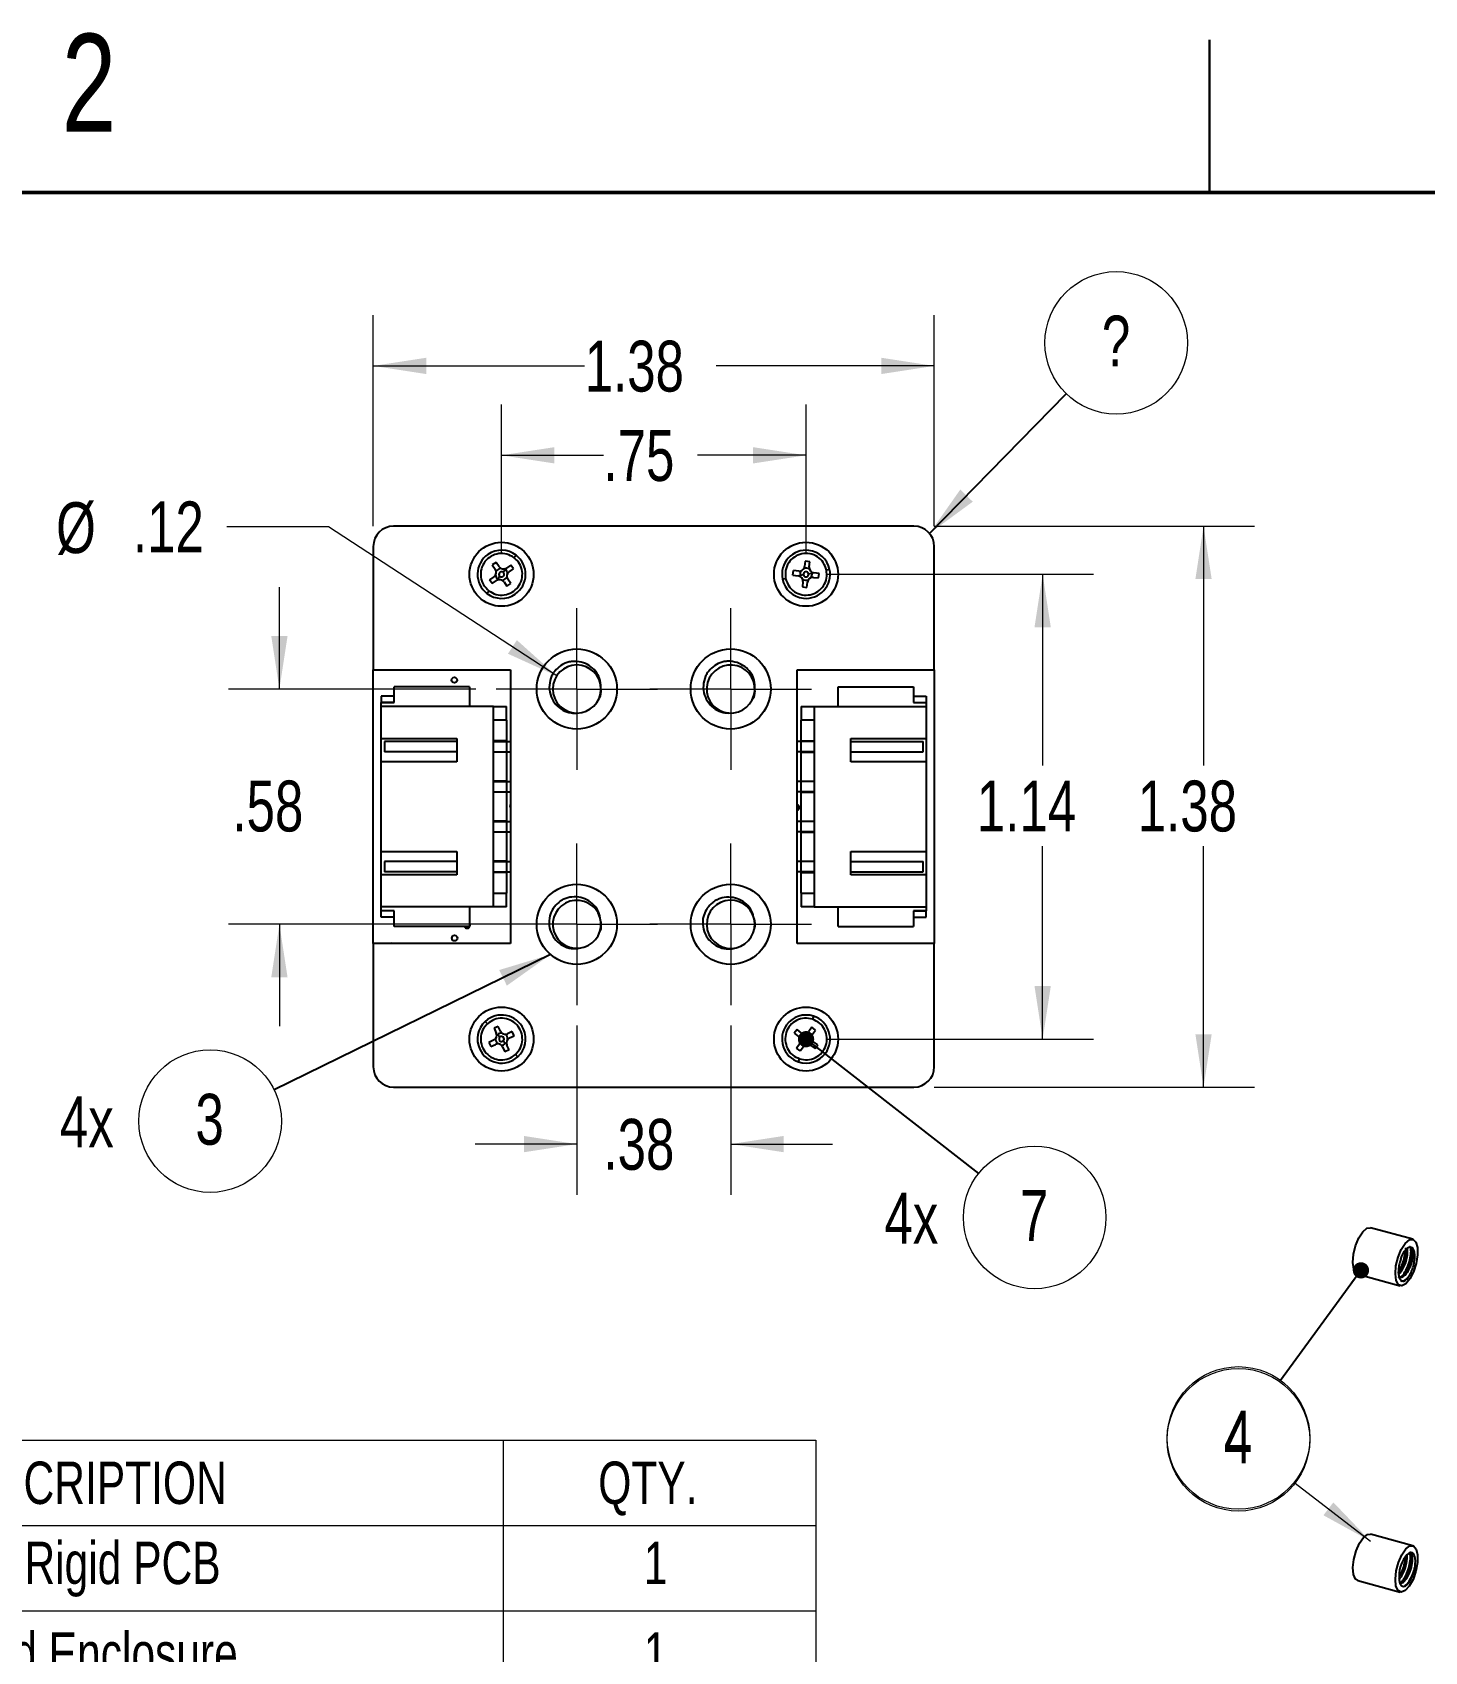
# Model space of a CAD drawing. Header units: inches. Extents: x 0 to 10.9, y 0 to 8.4.
# Drawn here: x 2.608 to 6.028, y 4.416 to 8.394 of the extents above; entities that cross this region are included whole.
import ezdxf

# ---------------------------------------------------------------- set-up
doc = ezdxf.new("R2010")
doc.units = ezdxf.units.IN
doc.header["$MEASUREMENT"] = 0
doc.styles.add('SLDTEXTSTYLE0', font='TXT', dxfattribs={"width": 0.75})
doc.dimstyles.new('SLDDIMSTYLE0', dxfattribs={"dimtxt": 0.125, "dimasz": 0.13, "dimexe": 0, "dimexo": 0.0625, "dimgap": 0.03125, "dimtad": 0, "dimtih": 1, "dimtoh": 1, "dimrnd": 1e-09, "dimzin": 12, "dimdsep": 46, "dimtxsty": 'SLDTEXTSTYLE0', "dimsah": 1, "dimcen": 0.09, "dimadec": 0, "dimazin": 3, "dimtfac": 1, "dimtofl": 0, "dimtmove": 0, "dimatfit": 3, "dimfxl": 0, "dimfrac": 2, "dimtolj": 1, "dimtzin": 12, "dimarcsym": 0})
doc.dimstyles.new('SLDDIMSTYLE1', dxfattribs={"dimtxt": 0.125, "dimasz": 0.13, "dimexe": 0, "dimexo": 0.0625, "dimgap": 0.03125, "dimtad": 0, "dimtih": 1, "dimtoh": 1, "dimrnd": 1e-09, "dimzin": 12, "dimdsep": 46, "dimtxsty": 'SLDTEXTSTYLE0', "dimsah": 1, "dimcen": 0.09, "dimadec": 0, "dimazin": 3, "dimtfac": 1, "dimtmove": 0, "dimatfit": 0, "dimfxl": 0, "dimfrac": 2, "dimtolj": 1, "dimtzin": 12, "dimarcsym": 0})
doc.dimstyles.new('SLDDIMSTYLE2', dxfattribs={"dimtxt": 0.125, "dimasz": 0.13, "dimexe": 0, "dimexo": 0.0625, "dimgap": 0.03125, "dimtad": 0, "dimtih": 1, "dimtoh": 1, "dimrnd": 1e-09, "dimzin": 12, "dimdsep": 46, "dimtxsty": 'SLDTEXTSTYLE0', "dimsah": 1, "dimcen": 0, "dimadec": 0, "dimazin": 3, "dimtfac": 1, "dimtofl": 0, "dimtmove": 0, "dimatfit": 3, "dimfxl": 0, "dimfrac": 2, "dimtolj": 1, "dimtzin": 12, "dimarcsym": 0})
doc.dimstyles.new('SLDDIMSTYLE3', dxfattribs={"dimtxt": 0.18, "dimasz": 0.04, "dimexe": 0, "dimexo": 0.0625, "dimgap": 0, "dimtad": 0, "dimtih": 1, "dimtoh": 1, "dimdec": 0, "dimrnd": 1e-09, "dimzin": 0, "dimdsep": 46, "dimtxsty": 'Standard', "dimblk1": 'DOT', "dimblk2": 'DOT', "dimsah": 1, "dimcen": 0.09, "dimadec": 0, "dimazin": 0, "dimtfac": 0.04, "dimtdec": 0, "dimtofl": 0, "dimtmove": 0, "dimatfit": 3, "dimldrblk": 'DOT', "dimfxl": 0, "dimfrac": 2, "dimtolj": 1, "dimtzin": 0, "dimarcsym": 0})
doc.dimstyles.new('SLDDIMSTYLE4', dxfattribs={"dimtxt": 0.18, "dimasz": 0.13, "dimexe": 0, "dimexo": 0.0625, "dimgap": 0, "dimtad": 0, "dimtih": 1, "dimtoh": 1, "dimdec": 0, "dimrnd": 1e-09, "dimzin": 0, "dimdsep": 46, "dimtxsty": 'Standard', "dimsah": 1, "dimcen": 0.09, "dimadec": 0, "dimazin": 0, "dimtfac": 0.13, "dimtdec": 0, "dimtofl": 0, "dimtmove": 0, "dimatfit": 3, "dimfxl": 0, "dimfrac": 2, "dimtolj": 1, "dimtzin": 0, "dimarcsym": 0})

# ---------------------------------------------------------------- blocks, each defined once
blk = doc.blocks.new('SW_TABLEANNOTATION_0')
at = {"color": 0, "linetype": 'Continuous', "lineweight": 18}
for p, q in [((0.9557, 0), (2.8689, 0)), ((2.8689, 0), (2.8689, -0.2097)), ((2.8689, 0), (3.6373, 0)), ((3.6373, 0), (3.6373, -0.2097)), ((0.9557, -0.2097), (2.8689, -0.2097)), ((2.8689, -0.2097), (3.6373, -0.2097)), ((2.8689, -0.2097), (2.8689, -0.4194)), ((3.6373, -0.2097), (3.6373, -0.4194)), ((0.9557, -0.4194), (2.8689, -0.4194)), ((2.8689, -0.4194), (2.8689, -0.6292)), ((2.8689, -0.4194), (3.6373, -0.4194)), ((3.6373, -0.4194), (3.6373, -0.6292))]:
    blk.add_line(p, q, dxfattribs=at)
at = {"color": 0, "linetype": 'Continuous', "lineweight": 0, "attachment_point": 1, "style": 'SLDTEXTSTYLE0'}
for s, insert, char_height in [('DESCRIPTION', (1.4763, -0.0529), 0.104167), ('QTY.', (3.1028, -0.0529), 0.10417), ('TactIO Rigid PCB', (1.3508, -0.2497), 0.104167), ('1', (3.2146, -0.2497), 0.1042), ('3D Printed Enclosure', (1.2302, -0.4723), 0.104167), ('1', (3.2146, -0.4723), 0.1042)]:
    blk.add_mtext(s, dxfattribs=dict(at, insert=insert, char_height=char_height))
blk = doc.blocks.new('_D')
at = {"color": 7, "linetype": 'Continuous', "lineweight": 0}
for p, q in [((3.4457, 7.1806), (3.4457, 7.6993)), ((4.8237, 7.1806), (4.8237, 7.6993)), ((3.4457, 7.5743), (3.9648, 7.5743)), ((4.8237, 7.5743), (4.2881, 7.5743))]:
    blk.add_line(p, q, dxfattribs=at)
at = {"color": 7, "linetype": 'Continuous', "lineweight": 18}
for points in [[(3.4457, 7.5743), (3.5757, 7.5543), (3.5757, 7.5943)], [(4.8237, 7.5743), (4.6937, 7.5943), (4.6937, 7.5543)]]:
    blk.add_solid(points, dxfattribs=at)
at = {"color": 7, "linetype": 'Continuous', "lineweight": 18, "insert": (3.9648, 7.6362), "char_height": 0.125, "attachment_point": 1, "style": 'SLDTEXTSTYLE0'}
blk.add_mtext('1.38', dxfattribs=at)
blk = doc.blocks.new('_D_1')
at = {"color": 7, "linetype": 'Continuous', "lineweight": 0}
for p, q in [((4.8237, 7.1806), (5.6101, 7.1806)), ((5.4851, 7.1806), (5.4851, 6.593)), ((5.4851, 5.8026), (5.4851, 6.3946)), ((4.8237, 5.8026), (5.6101, 5.8026))]:
    blk.add_line(p, q, dxfattribs=at)
at = {"color": 7, "linetype": 'Continuous', "lineweight": 18}
for points in [[(5.4851, 7.1806), (5.4651, 7.0506), (5.5051, 7.0506)], [(5.4851, 5.8026), (5.5051, 5.9326), (5.4651, 5.9326)]]:
    blk.add_solid(points, dxfattribs=at)
at = {"color": 7, "linetype": 'Continuous', "lineweight": 18, "insert": (5.3234, 6.5557), "char_height": 0.125, "attachment_point": 1, "style": 'SLDTEXTSTYLE0'}
blk.add_mtext('1.38', dxfattribs=at)
blk = doc.blocks.new('_D_2')
at = {"color": 7, "linetype": 'Continuous', "lineweight": 0}
for p, q in [((3.7607, 7.1124), (3.7607, 7.4797)), ((4.5087, 7.1124), (4.5087, 7.4797)), ((3.7607, 7.3547), (4.011, 7.3547)), ((4.5087, 7.3547), (4.2419, 7.3547))]:
    blk.add_line(p, q, dxfattribs=at)
at = {"color": 7, "linetype": 'Continuous', "lineweight": 18}
for points in [[(3.7607, 7.3547), (3.8907, 7.3347), (3.8907, 7.3747)], [(4.5087, 7.3547), (4.3787, 7.3747), (4.3787, 7.3347)]]:
    blk.add_solid(points, dxfattribs=at)
at = {"color": 7, "linetype": 'Continuous', "lineweight": 18, "insert": (4.011, 7.4166), "char_height": 0.125, "attachment_point": 1, "style": 'SLDTEXTSTYLE0'}
blk.add_mtext('.75', dxfattribs=at)
blk = doc.blocks.new('_D_3')
at = {"color": 7, "linetype": 'Continuous', "lineweight": 0}
for p, q in [((4.5587, 7.0624), (5.2149, 7.0624)), ((5.0899, 7.0624), (5.0899, 6.593)), ((5.0899, 5.9207), (5.0899, 6.3946)), ((4.5587, 5.9207), (5.2149, 5.9207))]:
    blk.add_line(p, q, dxfattribs=at)
at = {"color": 7, "linetype": 'Continuous', "lineweight": 18}
for points in [[(5.0899, 7.0624), (5.0699, 6.9324), (5.1099, 6.9324)], [(5.0899, 5.9207), (5.1099, 6.0507), (5.0699, 6.0507)]]:
    blk.add_solid(points, dxfattribs=at)
at = {"color": 7, "linetype": 'Continuous', "lineweight": 18, "insert": (4.9283, 6.5557), "char_height": 0.125, "attachment_point": 1, "style": 'SLDTEXTSTYLE0'}
blk.add_mtext('1.14', dxfattribs=at)
blk = doc.blocks.new('_D_4')
at = {"color": 7, "linetype": 'Continuous', "lineweight": 0}
for p, q in [((3.336, 7.1787), (3.086, 7.1787)), ((3.8963, 6.8128), (3.336, 7.1787))]:
    blk.add_line(p, q, dxfattribs=at)
at = {"color": 7, "linetype": 'Continuous', "lineweight": 18}
blk.add_solid([(3.8963, 6.8128), (3.7984, 6.9007), (3.7765, 6.8672)], dxfattribs=at)
at = {"color": 7, "linetype": 'Continuous', "lineweight": 18, "char_height": 0.125, "attachment_point": 1, "style": 'SLDTEXTSTYLE0'}
for s, insert in [('%%c', (2.6666, 7.2394)), ('.12', (2.8551, 7.2413))]:
    blk.add_mtext(s, dxfattribs=dict(at, insert=insert))
blk = doc.blocks.new('_D_5')
at = {"color": 7, "linetype": 'Continuous', "lineweight": 0}
for p, q in [((3.2151, 6.7806), (3.2151, 7.0306)), ((3.6973, 6.7806), (3.0901, 6.7806)), ((3.8957, 6.2026), (3.0901, 6.2026)), ((3.2151, 6.2026), (3.2151, 5.9526))]:
    blk.add_line(p, q, dxfattribs=at)
at = {"color": 7, "linetype": 'Continuous', "lineweight": 18}
for points in [[(3.2151, 6.7806), (3.2351, 6.9106), (3.1951, 6.9106)], [(3.2151, 6.2026), (3.1951, 6.0726), (3.2351, 6.0726)]]:
    blk.add_solid(points, dxfattribs=at)
at = {"color": 7, "linetype": 'Continuous', "lineweight": 18, "insert": (3.0996, 6.5557), "char_height": 0.125, "attachment_point": 1, "style": 'SLDTEXTSTYLE0'}
blk.add_mtext('.58', dxfattribs=at)
blk = doc.blocks.new('_D_6')
at = {"color": 7, "linetype": 'Continuous', "lineweight": 0}
for p, q in [((3.9457, 5.9542), (3.9457, 5.5377)), ((4.3237, 5.9542), (4.3237, 5.5377)), ((3.9457, 5.6627), (3.6957, 5.6627)), ((4.3237, 5.6627), (4.5737, 5.6627))]:
    blk.add_line(p, q, dxfattribs=at)
at = {"color": 7, "linetype": 'Continuous', "lineweight": 18}
for points in [[(3.9457, 5.6627), (3.8157, 5.6827), (3.8157, 5.6427)], [(4.3237, 5.6627), (4.4537, 5.6427), (4.4537, 5.6827)]]:
    blk.add_solid(points, dxfattribs=at)
at = {"color": 7, "linetype": 'Continuous', "lineweight": 18, "insert": (4.011, 5.7246), "char_height": 0.125, "attachment_point": 1, "style": 'SLDTEXTSTYLE0'}
blk.add_mtext('.38', dxfattribs=at)
blk = doc.blocks.new('SW_NOTE_0_3')
at = {"color": 0, "linetype": 'Continuous', "lineweight": 0}
blk.add_circle((0.1381, -0.1077), 0.1751, dxfattribs=at)
at = {"color": 0, "linetype": 'Continuous', "lineweight": 0, "char_height": 0.125, "attachment_point": 2, "style": 'SLDTEXTSTYLE0'}
for s, insert in [('4x', (-0.1648, -0.047)), ('7', (0.1368, -0.0406))]:
    blk.add_mtext(s, dxfattribs=dict(at, insert=insert))
blk = doc.blocks.new('_Dot')
at = {"color": 0, "linetype": 'ByBlock', "lineweight": -2}
blk.add_line((-0.5, 0), (-1, 0), dxfattribs=at)
at = {"color": 0, "linetype": 'ByBlock', "const_width": 0.5}
blk.add_lwpolyline([(-0.25, 0, 1), (0.25, 0, 1)], format="xyb", close=True, dxfattribs=at)
blk = doc.blocks.new('SW_NOTE_0_4')
at = {"color": 0, "linetype": 'Continuous', "lineweight": 0}
blk.add_circle((0.1226, 0.125), 0.1751, dxfattribs=at)
at = {"color": 0, "linetype": 'Continuous', "lineweight": 0, "insert": (0.1222, 0.1921), "char_height": 0.125, "attachment_point": 2, "style": 'SLDTEXTSTYLE0'}
blk.add_mtext('?', dxfattribs=at)
blk = doc.blocks.new('SW_NOTE_0_5')
at = {"color": 0, "linetype": 'Continuous', "lineweight": 0}
blk.add_circle((-0.1573, -0.0769), 0.1751, dxfattribs=at)
at = {"color": 0, "linetype": 'Continuous', "lineweight": 0, "char_height": 0.125, "attachment_point": 2, "style": 'SLDTEXTSTYLE0'}
for s, insert in [('4x', (-0.4602, -0.0163)), ('3', (-0.1585, -0.0099))]:
    blk.add_mtext(s, dxfattribs=dict(at, insert=insert))
blk = doc.blocks.new('SW_CENTERMARKSYMBOL_0')
at = {"color": 0, "linetype": 'Continuous', "lineweight": 18}
for p, q in [((0, 0.1), (0, 0.1984)), ((0, 0), (0, 0.1)), ((-0.1, 0), (-0.1984, 0)), ((0, 0), (-0.1, 0)), ((0, 0), (0, -0.1)), ((0, 0), (0.1, 0)), ((0.1, 0), (0.1984, 0)), ((0, -0.1), (0, -0.1984))]:
    blk.add_line(p, q, dxfattribs=at)
blk = doc.blocks.new('SW_CENTERMARKSYMBOL_1')
at = {"color": 0, "linetype": 'Continuous', "lineweight": 18}
for p, q in [((0, 0.1), (0, 0.1984)), ((0, 0), (0, 0.1)), ((-0.1, 0), (-0.1984, 0)), ((0, 0), (-0.1, 0)), ((0, 0), (0, -0.1)), ((0, 0), (0.1, 0)), ((0.1, 0), (0.1984, 0)), ((0, -0.1), (0, -0.1984))]:
    blk.add_line(p, q, dxfattribs=at)
blk = doc.blocks.new('SW_CENTERMARKSYMBOL_2')
at = {"color": 0, "linetype": 'Continuous', "lineweight": 18}
for p, q in [((0, 0.1), (0, 0.1984)), ((0, 0), (0, 0.1)), ((-0.1, 0), (-0.1984, 0)), ((0, 0), (-0.1, 0)), ((0, 0), (0, -0.1)), ((0, 0), (0.1, 0)), ((0.1, 0), (0.1984, 0)), ((0, -0.1), (0, -0.1984))]:
    blk.add_line(p, q, dxfattribs=at)
blk = doc.blocks.new('SW_CENTERMARKSYMBOL_3')
at = {"color": 0, "linetype": 'Continuous', "lineweight": 18}
for p, q in [((0, 0.1), (0, 0.1984)), ((0, 0), (0, 0.1)), ((-0.1, 0), (-0.1984, 0)), ((0, 0), (-0.1, 0)), ((0, 0), (0, -0.1)), ((0, 0), (0.1, 0)), ((0.1, 0), (0.1984, 0)), ((0, -0.1), (0, -0.1984))]:
    blk.add_line(p, q, dxfattribs=at)
blk = doc.blocks.new('SW_NOTE_0_8')
at = {"color": 0, "linetype": 'Continuous', "lineweight": 0}
blk.add_circle((-0.1389, 0.1067), 0.1751, dxfattribs=at)
at = {"color": 0, "linetype": 'Continuous', "lineweight": 0, "insert": (-0.1401, 0.1737), "char_height": 0.125, "attachment_point": 2, "style": 'SLDTEXTSTYLE0'}
blk.add_mtext('4', dxfattribs=at)
blk = doc.blocks.new('SW_NOTE_0_9')
at = {"color": 0, "linetype": 'Continuous', "lineweight": 0}
blk.add_circle((-0.1033, -0.1414), 0.1751, dxfattribs=at)
at = {"color": 0, "linetype": 'Continuous', "lineweight": 0, "insert": (-0.1046, -0.0744), "char_height": 0.125, "attachment_point": 2, "style": 'SLDTEXTSTYLE0'}
blk.add_mtext('4', dxfattribs=at)

msp = doc.modelspace()

# ---------------------------------------------------------------- linework, layer by layer
at = {"color": 7, "linetype": 'Continuous', "lineweight": 25}
for p, q in [((5.5, 8.375), (5.5, 8)), ((5.5, 8), (5.5, 8.375)), ((4.7737, 7.1806), (3.4957, 7.1806)), ((3.4457, 7.1306), (3.4457, 6.8274)), ((4.8237, 6.8274), (4.8237, 7.1306)), ((3.7473, 7.0917), (3.738, 7.0853)), ((3.738, 7.0853), (3.7454, 7.0747)), ((3.7547, 7.0811), (3.7473, 7.0917)), ((3.7835, 7.0851), (3.7729, 7.0778)), ((3.79, 7.0758), (3.7835, 7.0851)), ((3.7965, 7.1094), (3.7917, 7.1032)), ((4.5066, 7.0945), (4.5052, 7.0817)), ((4.5179, 7.0933), (4.5066, 7.0945)), ((4.5164, 7.0805), (4.5179, 7.0933)), ((3.7421, 7.0564), (3.7315, 7.0491)), ((3.7379, 7.0398), (3.7315, 7.0491)), ((3.7379, 7.0398), (3.7485, 7.0471)), ((3.7569, 7.0574), (3.7517, 7.0507)), ((3.7646, 7.0675), (3.7697, 7.0742)), ((3.7668, 7.0438), (3.7741, 7.0332)), ((3.7834, 7.0396), (3.776, 7.0502)), ((3.7793, 7.0685), (3.79, 7.0758)), ((4.4509, 7.0505), (4.4586, 7.0521)), ((4.4766, 7.0604), (4.4779, 7.0716)), ((4.4766, 7.0604), (4.4895, 7.0589)), ((4.4907, 7.0701), (4.4779, 7.0716)), ((4.5025, 7.0612), (4.4942, 7.0595)), ((4.501, 7.0444), (4.4996, 7.0316)), ((4.5108, 7.0303), (4.5123, 7.0432)), ((4.515, 7.0637), (4.5232, 7.0654)), ((4.5268, 7.0548), (4.5396, 7.0533)), ((4.5408, 7.0645), (4.528, 7.066)), ((4.5396, 7.0533), (4.5408, 7.0645)), ((4.5666, 7.0743), (4.5589, 7.0728)), ((3.7249, 7.0155), (3.7297, 7.0217)), ((3.7741, 7.0332), (3.7834, 7.0396)), ((4.4996, 7.0316), (4.5108, 7.0303)), ((3.4457, 6.8274), (3.7825, 6.8274)), ((3.4457, 6.1558), (3.4457, 6.8274)), ((3.7825, 6.8274), (3.7825, 6.1558)), ((4.4869, 6.1558), (4.4869, 6.8274)), ((4.4869, 6.8274), (4.8237, 6.8274)), ((4.8237, 6.8274), (4.8237, 6.1558)), ((3.4969, 6.7633), (3.4654, 6.7633)), ((3.4654, 6.7633), (3.4654, 6.7475)), ((3.4969, 6.7475), (3.4969, 6.7859)), ((3.682, 6.7859), (3.4969, 6.7859)), ((3.682, 6.7859), (3.682, 6.7376)), ((4.5875, 6.7859), (4.7725, 6.7859)), ((4.5875, 6.7376), (4.5875, 6.7859)), ((4.7725, 6.7859), (4.7725, 6.7475)), ((4.7725, 6.7633), (4.804, 6.7633)), ((4.804, 6.7633), (4.804, 6.7475)), ((3.4654, 6.7475), (3.4969, 6.7475)), ((3.4654, 6.7376), (3.4654, 6.7475)), ((3.4969, 6.7475), (3.4654, 6.7475)), ((3.741, 6.7376), (3.4654, 6.7376)), ((3.4654, 6.6589), (3.4654, 6.7376)), ((3.741, 6.2455), (3.741, 6.7376)), ((3.741, 6.7376), (3.7725, 6.7376)), ((3.7725, 6.7042), (3.7725, 6.7376)), ((4.4969, 6.7376), (4.4969, 6.7042)), ((4.4969, 6.7376), (4.5284, 6.7376)), ((4.5284, 6.7376), (4.804, 6.7376)), ((4.5284, 6.7376), (4.5284, 6.2455)), ((4.7725, 6.7475), (4.804, 6.7475)), ((4.7725, 6.7475), (4.804, 6.7475)), ((4.804, 6.7475), (4.804, 6.7376)), ((4.804, 6.7376), (4.804, 6.6589)), ((3.7725, 6.7042), (3.741, 6.7042)), ((3.7725, 6.7042), (3.7725, 6.653)), ((4.5284, 6.7042), (4.4969, 6.7042)), ((4.4969, 6.653), (4.4969, 6.7042)), ((3.4654, 6.6589), (3.6505, 6.6589)), ((3.4654, 6.6018), (3.4654, 6.6589)), ((3.4733, 6.6518), (3.4733, 6.6266)), ((3.6505, 6.6518), (3.4733, 6.6518)), ((3.6505, 6.6589), (3.6505, 6.6018)), ((3.7725, 6.653), (3.741, 6.653)), ((3.741, 6.6518), (3.7725, 6.6518)), ((3.7725, 6.6518), (3.7725, 6.6266)), ((3.7725, 6.6518), (3.7825, 6.6518)), ((4.4969, 6.6518), (4.4869, 6.6518)), ((4.4969, 6.653), (4.5284, 6.653)), ((4.4969, 6.6266), (4.4969, 6.6518)), ((4.5284, 6.6518), (4.4969, 6.6518)), ((4.619, 6.6018), (4.619, 6.6589)), ((4.619, 6.6589), (4.804, 6.6589)), ((4.619, 6.6518), (4.7961, 6.6518)), ((4.7961, 6.6266), (4.7961, 6.6518)), ((4.804, 6.6589), (4.804, 6.6018)), ((3.6505, 6.6266), (3.4733, 6.6266)), ((3.741, 6.6266), (3.7725, 6.6266)), ((3.7725, 6.6254), (3.741, 6.6254)), ((3.7725, 6.6266), (3.7825, 6.6266)), ((3.7725, 6.6254), (3.7725, 6.5546)), ((4.4969, 6.6266), (4.4869, 6.6266)), ((4.5284, 6.6266), (4.4969, 6.6266)), ((4.4969, 6.6254), (4.5284, 6.6254)), ((4.4969, 6.5546), (4.4969, 6.6254)), ((4.619, 6.6266), (4.7961, 6.6266)), ((3.6505, 6.6018), (3.4654, 6.6018)), ((3.4654, 6.3813), (3.4654, 6.6018)), ((4.804, 6.6018), (4.619, 6.6018)), ((4.804, 6.6018), (4.804, 6.3813)), ((3.7725, 6.5546), (3.741, 6.5546)), ((3.741, 6.5534), (3.7725, 6.5534)), ((3.741, 6.5282), (3.7725, 6.5282)), ((3.7725, 6.527), (3.741, 6.527)), ((3.7725, 6.5534), (3.7725, 6.5282)), ((3.7725, 6.5534), (3.7825, 6.5534)), ((3.7725, 6.5282), (3.7825, 6.5282)), ((3.7725, 6.527), (3.7725, 6.4561)), ((4.4969, 6.5534), (4.4869, 6.5534)), ((4.4969, 6.5282), (4.4869, 6.5282)), ((4.4969, 6.5546), (4.5284, 6.5546)), ((4.4969, 6.5282), (4.4969, 6.5534)), ((4.5284, 6.5534), (4.4969, 6.5534)), ((4.5284, 6.5282), (4.4969, 6.5282)), ((4.4969, 6.527), (4.5284, 6.527)), ((4.4969, 6.4561), (4.4969, 6.527)), ((3.7725, 6.4561), (3.741, 6.4561)), ((3.741, 6.455), (3.7725, 6.455)), ((3.7725, 6.455), (3.7725, 6.4298)), ((3.7725, 6.455), (3.7825, 6.455)), ((4.4969, 6.455), (4.4869, 6.455)), ((4.4969, 6.4561), (4.5284, 6.4561)), ((4.4969, 6.4298), (4.4969, 6.455)), ((4.5284, 6.455), (4.4969, 6.455)), ((3.741, 6.4298), (3.7725, 6.4298)), ((3.7725, 6.4286), (3.741, 6.4286)), ((3.7725, 6.4298), (3.7825, 6.4298)), ((3.7725, 6.4286), (3.7725, 6.3577)), ((4.4969, 6.4298), (4.4869, 6.4298)), ((4.5284, 6.4298), (4.4969, 6.4298)), ((4.4969, 6.3577), (4.4969, 6.4286)), ((4.4969, 6.4286), (4.5284, 6.4286)), ((3.4654, 6.3813), (3.6505, 6.3813)), ((3.4654, 6.3243), (3.4654, 6.3813)), ((3.6505, 6.3813), (3.6505, 6.3243)), ((4.619, 6.3243), (4.619, 6.3813)), ((4.619, 6.3813), (4.804, 6.3813)), ((4.804, 6.3813), (4.804, 6.3243)), ((3.6505, 6.3565), (3.4733, 6.3565)), ((3.4733, 6.3565), (3.4733, 6.3313)), ((3.6505, 6.3313), (3.4733, 6.3313)), ((3.7725, 6.3577), (3.741, 6.3577)), ((3.741, 6.3565), (3.7725, 6.3565)), ((3.741, 6.3313), (3.7725, 6.3313)), ((3.7725, 6.3302), (3.741, 6.3302)), ((3.7725, 6.3565), (3.7725, 6.3313)), ((3.7725, 6.3565), (3.7825, 6.3565)), ((3.7725, 6.3313), (3.7825, 6.3313)), ((3.7725, 6.3302), (3.7725, 6.279)), ((4.4969, 6.3565), (4.4869, 6.3565)), ((4.4969, 6.3313), (4.4869, 6.3313)), ((4.4969, 6.3577), (4.5284, 6.3577)), ((4.4969, 6.3313), (4.4969, 6.3565)), ((4.5284, 6.3565), (4.4969, 6.3565)), ((4.5284, 6.3313), (4.4969, 6.3313)), ((4.4969, 6.3302), (4.5284, 6.3302)), ((4.4969, 6.279), (4.4969, 6.3302)), ((4.619, 6.3565), (4.7961, 6.3565)), ((4.619, 6.3313), (4.7961, 6.3313)), ((4.7961, 6.3313), (4.7961, 6.3565)), ((3.6505, 6.3243), (3.4654, 6.3243)), ((3.4654, 6.2455), (3.4654, 6.3243)), ((4.804, 6.3243), (4.619, 6.3243)), ((4.804, 6.3243), (4.804, 6.2455)), ((3.741, 6.2455), (3.4654, 6.2455)), ((3.4654, 6.2357), (3.4654, 6.2455)), ((3.682, 6.2455), (3.682, 6.1973)), ((3.741, 6.279), (3.7725, 6.279)), ((3.7725, 6.2455), (3.741, 6.2455)), ((3.7725, 6.2455), (3.7725, 6.279)), ((4.4969, 6.279), (4.5284, 6.279)), ((4.4969, 6.279), (4.4969, 6.2455)), ((4.5284, 6.2455), (4.4969, 6.2455)), ((4.5284, 6.2455), (4.804, 6.2455)), ((4.5875, 6.1973), (4.5875, 6.2455)), ((4.804, 6.2455), (4.804, 6.2357)), ((3.4969, 6.2357), (3.4654, 6.2357)), ((3.4654, 6.2199), (3.4654, 6.2356)), ((3.4969, 6.2356), (3.4654, 6.2356)), ((3.4969, 6.2199), (3.4654, 6.2199)), ((3.4969, 6.1973), (3.4969, 6.2357)), ((4.7725, 6.2357), (4.7725, 6.1973)), ((4.804, 6.2357), (4.7725, 6.2357)), ((4.7725, 6.2356), (4.804, 6.2356)), ((4.7725, 6.2199), (4.804, 6.2199)), ((4.804, 6.2199), (4.804, 6.2356)), ((3.682, 6.1973), (3.4969, 6.1973)), ((4.5875, 6.1973), (4.7725, 6.1973)), ((3.7825, 6.1558), (3.4457, 6.1558)), ((3.4457, 6.1558), (3.4457, 5.8526)), ((4.8237, 6.1558), (4.4869, 6.1558)), ((4.8237, 5.8526), (4.8237, 6.1558)), ((4.5272, 5.9768), (4.5247, 5.9693)), ((3.7207, 5.9641), (3.726, 5.9583)), ((3.7526, 5.9518), (3.7424, 5.9471)), ((3.7424, 5.9471), (3.7477, 5.9354)), ((3.7564, 5.9254), (3.7507, 5.9316)), ((3.758, 5.9401), (3.7526, 5.9518)), ((3.7871, 5.9391), (3.7754, 5.9337)), ((3.7801, 5.9234), (3.7918, 5.9288)), ((3.7918, 5.9288), (3.7871, 5.9391)), ((4.4865, 5.944), (4.4798, 5.9348)), ((4.4798, 5.9348), (4.4903, 5.9272)), ((4.4969, 5.9363), (4.4865, 5.944)), ((4.5107, 5.9268), (4.5134, 5.9348)), ((4.5229, 5.9496), (4.5153, 5.9392)), ((4.532, 5.9429), (4.5229, 5.9496)), ((4.5244, 5.9325), (4.532, 5.9429)), ((3.7413, 5.918), (3.7296, 5.9126)), ((3.7296, 5.9126), (3.7343, 5.9024)), ((3.7343, 5.9024), (3.746, 5.9077)), ((3.7634, 5.9013), (3.7688, 5.8896)), ((3.765, 5.916), (3.7708, 5.9098)), ((3.7791, 5.8943), (3.7688, 5.8896)), ((3.7791, 5.8943), (3.7737, 5.906)), ((4.4931, 5.9089), (4.4855, 5.8985)), ((4.4946, 5.8918), (4.4855, 5.8985)), ((4.4946, 5.8918), (4.5022, 5.9022)), ((4.5068, 5.9147), (4.5041, 5.9066)), ((4.5206, 5.9051), (4.531, 5.8975)), ((4.5376, 5.9066), (4.5272, 5.9142)), ((4.531, 5.8975), (4.5376, 5.9066)), ((3.8007, 5.8773), (3.7954, 5.8831)), ((4.4903, 5.8646), (4.4928, 5.8721)), ((3.4957, 5.8026), (4.7737, 5.8026)), ((5.9993, 5.4288), (5.8948, 5.4572)), ((5.8638, 5.3432), (5.9683, 5.3148)), ((5.9993, 4.6762), (5.8948, 4.7046)), ((5.8638, 4.5906), (5.9683, 4.5622))]:
    msp.add_line(p, q, dxfattribs=at)
at = {"color": 7, "linetype": 'Continuous', "lineweight": 50}
msp.add_line((0.5, 8), (10.5, 8), dxfattribs=at)
at = {"color": 7, "linetype": 'Continuous', "lineweight": 0}
msp.add_line((5.7098, 4.8297), (5.8949, 4.6875), dxfattribs=at)
at = {"color": 7, "linetype": 'Continuous', "lineweight": 25, "flags": 128}
for points in [[(3.7825, 6.4972), (3.7819, 6.496), (3.7814, 6.4934)], [(3.7814, 6.4934), (3.7819, 6.4907), (3.7825, 6.4896)], [(3.4905, 6.1558), (3.4891, 6.1559), (3.4876, 6.1558)], [(5.8585, 5.413), (5.8664, 5.4323), (5.8761, 5.4473), (5.8862, 5.4559), (5.8948, 5.4572)], [(5.8638, 5.3432), (5.8595, 5.3457), (5.8539, 5.3558), (5.8518, 5.372), (5.8534, 5.3919), (5.8585, 5.413)], [(5.963, 5.3846), (5.9709, 5.4039), (5.9805, 5.4189), (5.9906, 5.4275), (5.9998, 5.4286), (6.0068, 5.422), (6.0107, 5.4087), (6.011, 5.3903), (6.0076, 5.3695), (6.001, 5.349), (5.992, 5.3315), (5.982, 5.3195), (5.9722, 5.3145), (5.9639, 5.3173), (5.9584, 5.3275), (5.9562, 5.3436), (5.9578, 5.3635), (5.963, 5.3846)], [(5.9699, 5.3803), (5.9725, 5.3874), (5.9756, 5.3939), (5.9789, 5.3996), (5.9825, 5.4042), (5.9861, 5.4075), (5.9896, 5.4095), (5.9929, 5.41), (5.9958, 5.409)], [(5.8518, 4.6224), (5.854, 4.6426), (5.8596, 4.6636), (5.8678, 4.6824), (5.8777, 4.6965), (5.8877, 4.704), (5.8948, 4.7046)], [(5.9562, 4.594), (5.9584, 4.6143), (5.964, 4.6352), (5.9723, 4.654), (5.9821, 4.6681), (5.9922, 4.6756), (6.0011, 4.6755), (6.0077, 4.6678), (6.011, 4.6535), (6.0107, 4.6346), (6.0068, 4.6136), (5.9997, 4.5934), (5.9905, 4.5767), (5.9804, 4.5657), (5.9707, 4.5619), (5.9628, 4.5659), (5.9578, 4.5771), (5.9562, 4.594)], [(5.9655, 4.5842), (5.9685, 4.5832), (5.9762, 4.5868), (5.9841, 4.5956), (5.9912, 4.6085), (5.9961, 4.6227), (5.9987, 4.637), (5.9984, 4.6487), (5.9955, 4.6558), (5.9905, 4.6576), (5.9844, 4.6535), (5.9844, 4.6535)], [(5.8638, 4.5906), (5.8584, 4.5943), (5.8533, 4.6055), (5.8518, 4.6224)]]:
    msp.add_lwpolyline(points, dxfattribs=at)
at = {"color": 7, "linetype": 'Continuous', "lineweight": 25}
for centre, radius in [((3.7607, 7.0624), 0.0787), ((4.5087, 7.0624), 0.0787), ((3.9457, 6.7806), 0.0984), ((4.3237, 6.7806), 0.0984), ((3.6448, 6.8026), 0.00689), ((3.9457, 6.2026), 0.0984), ((4.3237, 6.2026), 0.0984), ((3.6454, 6.1687), 0.00689), ((3.7607, 5.9207), 0.0787), ((4.5087, 5.9207), 0.0787)]:
    msp.add_circle(centre, radius, dxfattribs=at)
for centre, radius, start, end in [((3.4957, 7.1306), 0.05, 90, 180), ((4.7737, 7.1306), 0.05, 0, 90), ((3.7607, 7.0624), 0.0591, 52.6978, 124.6978), ((4.5087, 7.0624), 0.0591, 83.6247, 191.6247), ((4.5087, 7.0624), 0.0591, 11.6247, 83.6247), ((3.7607, 7.0624), 0.0591, 124.6978, 232.6978), ((3.7655, 7.0885), 0.0131, 214.6978, 304.6978), ((3.7607, 7.0624), 0.0591, 304.6978, 52.6978), ((4.4922, 7.0832), 0.0131, 263.6247, 353.6247), ((4.5295, 7.079), 0.0131, 173.6247, 263.6247), ((3.7346, 7.0672), 0.0131, 304.6978, 34.6978), ((3.7607, 7.0624), 0.0148, 186.8136, 232.6978), ((3.7607, 7.0624), 0.0148, 96.8136, 152.5821), ((3.756, 7.0363), 0.0131, 34.6978, 124.6978), ((3.7607, 7.0624), 0.0148, 232.6978, 242.5821), ((3.7607, 7.0624), 0.00636, 52.6978, 232.6978), ((3.7607, 7.0624), 0.00636, 232.6978, 52.6978), ((3.7607, 7.0624), 0.0148, 276.8136, 332.5821), ((3.7607, 7.0624), 0.0148, 52.6978, 62.5821), ((3.7607, 7.0624), 0.0148, 6.8136, 52.6978), ((3.7868, 7.0577), 0.0131, 124.6978, 214.6978), ((4.5087, 7.0624), 0.0591, 191.6247, 263.6247), ((4.488, 7.0459), 0.0131, 353.6247, 83.6247), ((4.5087, 7.0624), 0.0148, 145.7404, 191.6247), ((4.5087, 7.0624), 0.0148, 191.6247, 201.509), ((4.5087, 7.0624), 0.0148, 235.7404, 291.509), ((4.5087, 7.0624), 0.0591, 263.6247, 11.6247), ((4.5087, 7.0624), 0.00636, 11.6247, 191.6247), ((4.5087, 7.0624), 0.00636, 191.6247, 11.6247), ((4.5087, 7.0624), 0.0148, 55.7404, 111.509), ((4.5253, 7.0417), 0.0131, 83.6247, 173.6247), ((4.5087, 7.0624), 0.0148, 325.7404, 11.6247), ((4.5087, 7.0624), 0.0148, 11.6247, 21.509), ((3.7607, 7.0624), 0.0591, 232.6978, 304.6978), ((3.9457, 6.7806), 0.0591, 360, 270), ((4.3237, 6.7806), 0.0591, 355.8308, 265.8308), ((3.9457, 6.7806), 0.0591, 270, 0), ((4.3237, 6.7806), 0.0591, 265.8308, 355.8308), ((4.4851, 6.4898), 0.00689, 285.2397, 74.7603), ((3.9457, 6.2026), 0.0591, 5.5266, 275.5266), ((4.3237, 6.2026), 0.0591, 13.2246, 283.2246), ((3.9457, 6.2026), 0.0591, 275.5266, 5.5266), ((4.3237, 6.2026), 0.0591, 283.2246, 13.2246), ((3.6764, 6.1996), 0.00689, 200.051, 35.7643), ((3.7607, 5.9207), 0.0591, 24.6889, 132.6889), ((4.5087, 5.9207), 0.0591, 71.8246, 143.8246), ((4.5087, 5.9207), 0.0591, 323.8246, 71.8246), ((3.7607, 5.9207), 0.0591, 132.6889, 204.6889), ((3.7358, 5.9299), 0.0131, 294.6889, 24.6889), ((3.7607, 5.9207), 0.0148, 132.6889, 142.5732), ((3.7607, 5.9207), 0.0148, 86.8046, 132.6889), ((3.7607, 5.9207), 0.00636, 312.6889, 132.6889), ((3.7699, 5.9456), 0.0131, 204.6889, 294.6889), ((3.7607, 5.9207), 0.0148, 356.8046, 52.5732), ((3.7607, 5.9207), 0.0591, 312.6889, 24.6889), ((4.5087, 5.9207), 0.0591, 143.8246, 251.8246), ((4.4825, 5.9166), 0.0131, 323.8246, 53.8246), ((4.5087, 5.9207), 0.0148, 115.9403, 171.7089), ((4.5047, 5.9469), 0.0131, 233.8246, 323.8246), ((4.5087, 5.9207), 0.00636, 71.8246, 251.8246), ((4.5087, 5.9207), 0.00636, 251.8246, 71.8246), ((4.5087, 5.9207), 0.0148, 71.8246, 81.7089), ((4.5087, 5.9207), 0.0148, 25.9403, 71.8246), ((4.535, 5.9248), 0.0131, 143.8246, 233.8246), ((3.7607, 5.9207), 0.0591, 204.6889, 312.6889), ((3.7607, 5.9207), 0.0148, 176.8046, 232.5732), ((3.7515, 5.8958), 0.0131, 24.6889, 114.6889), ((3.7607, 5.9207), 0.00636, 132.6889, 312.6889), ((3.7607, 5.9207), 0.0148, 266.8046, 312.6889), ((3.7607, 5.9207), 0.0148, 312.6889, 322.5732), ((3.7856, 5.9115), 0.0131, 114.6889, 204.6889), ((4.5087, 5.9207), 0.0148, 205.9403, 251.8246), ((4.5128, 5.8945), 0.0131, 53.8246, 143.8246), ((4.5087, 5.9207), 0.0148, 251.8246, 261.7089), ((4.5087, 5.9207), 0.0148, 295.9403, 351.7089), ((3.4957, 5.8526), 0.05, 180, 270), ((4.5087, 5.9207), 0.0591, 251.8246, 323.8246), ((4.7737, 5.8526), 0.05, 270, 0), ((6.0446, 4.6021), 0.0792, 139.5161, 179.8271)]:
    msp.add_arc(centre, radius, start, end, dxfattribs=at)
for points in [[(3.7917, 7.1032), (3.7859, 7.1066), (3.7743, 7.1135), (3.7536, 7.1144), (3.7343, 7.1078), (3.7189, 7.0943), (3.7099, 7.0758), (3.7087, 7.0555), (3.7151, 7.0357), (3.7248, 7.0264), (3.7297, 7.0217)], [(3.7297, 7.0217), (3.7355, 7.0183), (3.7471, 7.0114), (3.7678, 7.0105), (3.7871, 7.017), (3.8025, 7.0306), (3.8115, 7.049), (3.8127, 7.0694), (3.8063, 7.0891), (3.7966, 7.0985), (3.7917, 7.1032)], [(4.5589, 7.0728), (4.5568, 7.0792), (4.5526, 7.092), (4.5375, 7.1063), (4.5187, 7.114), (4.4982, 7.1139), (4.4793, 7.1059), (4.465, 7.0913), (4.4568, 7.0723), (4.458, 7.0588), (4.4586, 7.0521)], [(4.4586, 7.0521), (4.4607, 7.0457), (4.4649, 7.0329), (4.4799, 7.0186), (4.4988, 7.0109), (4.5193, 7.011), (4.5382, 7.019), (4.5525, 7.0335), (4.5607, 7.0526), (4.5595, 7.066), (4.5589, 7.0728)], [(3.7954, 5.8831), (3.7998, 5.8882), (3.8086, 5.8984), (3.8131, 5.9187), (3.81, 5.9388), (3.7993, 5.9563), (3.7827, 5.9684), (3.7629, 5.9731), (3.7423, 5.9703), (3.7315, 5.9623), (3.726, 5.9583)], [(4.5247, 5.9693), (4.5181, 5.9707), (4.5049, 5.9734), (4.485, 5.9675), (4.4689, 5.955), (4.4588, 5.9371), (4.4564, 5.9167), (4.4619, 5.8971), (4.4744, 5.8805), (4.4866, 5.8749), (4.4928, 5.8721)], [(4.4928, 5.8721), (4.4994, 5.8707), (4.5126, 5.868), (4.5325, 5.8739), (4.5486, 5.8865), (4.5586, 5.9043), (4.5611, 5.9247), (4.5556, 5.9443), (4.5431, 5.9609), (4.5308, 5.9665), (4.5247, 5.9693)], [(3.726, 5.9583), (3.7216, 5.9532), (3.7128, 5.943), (3.7083, 5.9228), (3.7114, 5.9026), (3.7221, 5.8851), (3.7387, 5.873), (3.7585, 5.8683), (3.7791, 5.8712), (3.79, 5.8791), (3.7954, 5.8831)]]:
    msp.add_open_spline(points, degree=3, dxfattribs=at)
for points, knots in [([(3.9196, 6.8452), (3.9181, 6.8445), (3.9105, 6.8413), (3.8981, 6.8326), (3.8872, 6.8197), (3.8829, 6.8106), (3.8815, 6.8076)], [0, 0, 0, 0, 0.0898693, 0.4528341, 0.8157989, 1, 1, 1, 1]), ([(4.0048, 6.7806), (4.0047, 6.7875), (4.0045, 6.8015), (3.9954, 6.8208), (3.981, 6.836), (3.9618, 6.846), (3.9439, 6.8489), (3.9296, 6.8479), (3.923, 6.8461), (3.9196, 6.8452)], [0, 0, 0, 0, 0.164759, 0.329464, 0.494023, 0.658569, 0.836411, 0.917247, 1, 1, 1, 1]), ([(4.3023, 6.8469), (4.3008, 6.8464), (4.293, 6.8437), (4.2799, 6.836), (4.2682, 6.8238), (4.2632, 6.8151), (4.2616, 6.8122)], [0, 0, 0, 0, 0.0898693, 0.4528341, 0.8157989, 1, 1, 1, 1]), ([(4.3826, 6.7763), (4.383, 6.7832), (4.3838, 6.7971), (4.3762, 6.817), (4.3628, 6.8333), (4.3445, 6.8447), (4.3269, 6.8489), (4.3125, 6.8489), (4.3057, 6.8476), (4.3023, 6.8469)], [0, 0, 0, 0, 0.164759, 0.329464, 0.494023, 0.658569, 0.836411, 0.917247, 1, 1, 1, 1]), ([(3.8815, 6.8076), (3.8798, 6.7998), (3.8763, 6.7844), (3.8813, 6.7611), (3.8932, 6.7417), (3.9105, 6.7278), (3.929, 6.7211), (3.941, 6.7214), (3.9457, 6.7215)], [0, 0, 0, 0, 0.1861428, 0.3726369, 0.5463154, 0.7173513, 0.8887545, 1, 1, 1, 1]), ([(4.2616, 6.8122), (4.2593, 6.8046), (4.2547, 6.7894), (4.258, 6.7658), (4.2685, 6.7456), (4.2847, 6.7305), (4.3027, 6.7224), (4.3147, 6.7219), (4.3194, 6.7217)], [0, 0, 0, 0, 0.1861428, 0.3726369, 0.5463154, 0.7173513, 0.8887545, 1, 1, 1, 1]), ([(4.0048, 6.7806), (4.0047, 6.7725), (4.0046, 6.7643), (4.0003, 6.7579), (4.0002, 6.7578)], [0, 0, 0, 0, 0.98592, 1, 1, 1, 1]), ([(4.3826, 6.7763), (4.3819, 6.7682), (4.3812, 6.7601), (4.3764, 6.754), (4.3763, 6.7539)], [0, 0, 0, 0, 0.98592, 1, 1, 1, 1]), ([(3.9135, 6.2644), (3.9121, 6.2636), (3.9048, 6.2596), (3.8933, 6.2498), (3.8837, 6.2359), (3.8803, 6.2265), (3.8792, 6.2233)], [0, 0, 0, 0, 0.0898693, 0.4528341, 0.8157989, 1, 1, 1, 1]), ([(4.0045, 6.2083), (4.0038, 6.2152), (4.0022, 6.2291), (3.9913, 6.2474), (3.9755, 6.2612), (3.9554, 6.2693), (3.9374, 6.2705), (3.9232, 6.2681), (3.9168, 6.2656), (3.9135, 6.2644)], [0, 0, 0, 0, 0.1647592, 0.3294644, 0.494023, 0.6585688, 0.8364105, 0.9172468, 1, 1, 1, 1]), ([(4.2835, 6.2595), (4.2821, 6.2586), (4.2755, 6.2536), (4.2654, 6.2424), (4.2578, 6.2273), (4.2557, 6.2175), (4.255, 6.2142)], [0, 0, 0, 0, 0.089869, 0.452834, 0.815799, 1, 1, 1, 1]), ([(4.3812, 6.2161), (4.3795, 6.2229), (4.3761, 6.2364), (4.3629, 6.2531), (4.3453, 6.2646), (4.3243, 6.27), (4.3063, 6.2687), (4.2926, 6.2644), (4.2865, 6.2612), (4.2835, 6.2595)], [0, 0, 0, 0, 0.1647592, 0.3294644, 0.494023, 0.6585688, 0.8364105, 0.9172468, 1, 1, 1, 1]), ([(3.8792, 6.2233), (3.8782, 6.2154), (3.8762, 6.1997), (3.8834, 6.177), (3.8972, 6.1588), (3.9157, 6.1467), (3.9349, 6.1418), (3.9468, 6.1432), (3.9514, 6.1438)], [0, 0, 0, 0, 0.186143, 0.372637, 0.546315, 0.717351, 0.888755, 1, 1, 1, 1]), ([(4.0045, 6.2083), (4.0052, 6.2003), (4.0059, 6.1921), (4.0022, 6.1853), (4.0021, 6.1852)], [0, 0, 0, 0, 0.98592, 1, 1, 1, 1]), ([(4.255, 6.2142), (4.255, 6.2063), (4.2552, 6.1904), (4.2654, 6.1689), (4.2815, 6.1527), (4.3015, 6.1432), (4.321, 6.1409), (4.3326, 6.1439), (4.3372, 6.1451)], [0, 0, 0, 0, 0.1861428, 0.3726369, 0.5463154, 0.7173513, 0.8887545, 1, 1, 1, 1]), ([(4.3812, 6.2161), (4.3829, 6.2083), (4.3847, 6.2003), (4.3819, 6.193), (4.3819, 6.1929)], [0, 0, 0, 0, 0.98592, 1, 1, 1, 1]), ([(5.9634, 5.3372), (5.965, 5.3368), (5.969, 5.3358), (5.9765, 5.3411), (5.9844, 5.3512), (5.9911, 5.3649), (5.9956, 5.38), (5.9973, 5.3942), (5.9963, 5.4047), (5.9937, 5.4102), (5.9913, 5.4101), (5.9907, 5.41)], [0, 0, 0, 0, 0.08713, 0.214487, 0.336791, 0.46304, 0.589289, 0.711594, 0.838951, 0.96304, 1, 1, 1, 1]), ([(5.9657, 5.3333), (5.9674, 5.3342), (5.9722, 5.3368), (5.9801, 5.3482), (5.9881, 5.3647), (5.9933, 5.383), (5.9954, 5.3994), (5.9942, 5.4066), (5.9936, 5.4099)], [0, 0, 0, 0, 0.098343, 0.282592, 0.472768, 0.662943, 0.847193, 1, 1, 1, 1]), ([(5.9626, 5.3457), (5.9652, 5.3487), (5.9705, 5.3548), (5.9772, 5.3688), (5.9816, 5.3836), (5.9833, 5.3954), (5.9827, 5.4), (5.9826, 5.4014)], [0, 0, 0, 0, 0.223813, 0.454844, 0.685874, 0.909687, 1, 1, 1, 1]), ([(5.9699, 5.3803), (5.9687, 5.3768), (5.9661, 5.3692), (5.964, 5.3567), (5.9636, 5.3444), (5.9654, 5.3341), (5.9694, 5.3274), (5.9736, 5.3256), (5.9763, 5.3259), (5.9769, 5.326)], [0, 0, 0, 0, 0.129246, 0.282066, 0.438636, 0.609281, 0.779854, 0.950434, 1, 1, 1, 1]), ([(5.9641, 5.35), (5.9647, 5.3508), (5.9684, 5.3555), (5.974, 5.3687), (5.9795, 5.3863), (5.9802, 5.3966), (5.9806, 5.4013)], [0, 0, 0, 0, 0.060447, 0.389123, 0.717799, 1, 1, 1, 1]), ([(5.9643, 5.3436), (5.9649, 5.3439), (5.9681, 5.3458), (5.9739, 5.3544), (5.9807, 5.3677), (5.9851, 5.3828), (5.987, 5.3969), (5.986, 5.4032), (5.9855, 5.4064)], [0, 0, 0, 0, 0.04413, 0.233587, 0.429154, 0.624721, 0.814178, 1, 1, 1, 1]), ([(5.9647, 5.348), (5.9657, 5.3493), (5.9698, 5.3544), (5.9759, 5.3683), (5.9811, 5.3861), (5.9831, 5.4004), (5.9823, 5.406), (5.982, 5.4075)], [0, 0, 0, 0, 0.084077, 0.358874, 0.63367, 0.899904, 1, 1, 1, 1]), ([(5.9669, 5.3362), (5.9685, 5.3358), (5.9724, 5.3349), (5.98, 5.3401), (5.9878, 5.3503), (5.9946, 5.364), (5.9991, 5.379), (6.0008, 5.3931), (5.9999, 5.4042), (5.9972, 5.4075), (5.9958, 5.409)], [0, 0, 0, 0, 0.090473, 0.222718, 0.349717, 0.480811, 0.611905, 0.738904, 0.871149, 1, 1, 1, 1]), ([(5.9787, 5.3443), (5.9796, 5.3455), (5.9837, 5.3506), (5.9898, 5.3645), (5.995, 5.3823), (5.997, 5.3966), (5.9962, 5.4022), (5.996, 5.4037)], [0, 0, 0, 0, 0.084077, 0.358874, 0.63367, 0.899904, 1, 1, 1, 1]), ([(5.994, 5.3452), (5.9959, 5.3498), (5.9997, 5.359), (6.0032, 5.3744), (6.0045, 5.3888), (6.0031, 5.4001), (5.9999, 5.4069), (5.997, 5.4084), (5.9958, 5.409)], [0, 0, 0, 0, 0.181259, 0.362465, 0.543475, 0.71951, 0.882804, 1, 1, 1, 1]), ([(5.9697, 5.3269), (5.9714, 5.3265), (5.9759, 5.3254), (5.9847, 5.3318), (5.991, 5.3401), (5.9939, 5.345), (5.994, 5.3452)], [0, 0, 0, 0, 0.233355, 0.618365, 0.988143, 1, 1, 1, 1]), ([(5.9769, 5.326), (5.9775, 5.3262), (5.9792, 5.327), (5.9835, 5.3301), (5.9889, 5.3361), (5.9926, 5.3427), (5.994, 5.3452)], [0, 0, 0, 0, 0.104673, 0.314558, 0.738836, 1, 1, 1, 1]), ([(5.9654, 4.5844), (5.9679, 4.5852), (5.9729, 4.5868), (5.9809, 4.596), (5.988, 4.6089), (5.9931, 4.6239), (5.9957, 4.6384), (5.9955, 4.6506), (5.9931, 4.6547), (5.992, 4.6568)], [0, 0, 0, 0, 0.134909, 0.278317, 0.425501, 0.566847, 0.712751, 0.858654, 1, 1, 1, 1]), ([(5.9708, 4.5869), (5.9726, 4.5887), (5.9775, 4.5939), (5.9847, 4.608), (5.9907, 4.626), (5.9938, 4.6438), (5.993, 4.6526), (5.9925, 4.6569)], [0, 0, 0, 0, 0.119765, 0.345793, 0.562878, 0.786945, 1, 1, 1, 1]), ([(6.0042, 4.6226), (6.0048, 4.6275), (6.0059, 4.6372), (6.0045, 4.6492), (6.0009, 4.6574), (5.9955, 4.6604), (5.9897, 4.6587), (5.9859, 4.655), (5.9844, 4.6535)], [0, 0, 0, 0, 0.181259, 0.362465, 0.543475, 0.71951, 0.882804, 1, 1, 1, 1]), ([(5.9654, 4.594), (5.967, 4.5957), (5.9714, 4.6001), (5.9776, 4.6118), (5.9827, 4.6268), (5.9851, 4.641), (5.9854, 4.6504), (5.9843, 4.653), (5.9841, 4.6532)], [0, 0, 0, 0, 0.127686, 0.343516, 0.550784, 0.764736, 0.978688, 1, 1, 1, 1]), ([(5.9677, 4.6033), (5.9693, 4.606), (5.9737, 4.6137), (5.9783, 4.6293), (5.9812, 4.6427), (5.9808, 4.6482), (5.9808, 4.649)], [0, 0, 0, 0, 0.201797, 0.563322, 0.936474, 1, 1, 1, 1]), ([(5.9684, 4.6034), (5.9703, 4.6065), (5.9746, 4.6137), (5.9791, 4.6276), (5.9817, 4.6407), (5.9812, 4.6467), (5.9811, 4.6491)], [0, 0, 0, 0, 0.228998, 0.516979, 0.814248, 1, 1, 1, 1]), ([(5.9762, 4.5762), (5.9776, 4.5767), (5.9821, 4.5784), (5.9902, 4.5885), (5.9986, 4.6039), (6.0027, 4.6164), (6.0042, 4.6224), (6.0042, 4.6226)], [0, 0, 0, 0, 0.130643, 0.416284, 0.709427, 0.990972, 1, 1, 1, 1]), ([(5.9816, 4.5995), (5.9832, 4.6023), (5.9876, 4.6099), (5.9923, 4.6256), (5.9953, 4.6413), (5.9947, 4.6485), (5.9945, 4.6512)], [0, 0, 0, 0, 0.174466, 0.487028, 0.809642, 1, 1, 1, 1]), ([(5.9918, 4.5887), (5.9924, 4.5897), (5.9941, 4.5927), (5.9978, 4.6004), (6.0017, 4.611), (6.0035, 4.6194), (6.0042, 4.6226)], [0, 0, 0, 0, 0.104673, 0.314558, 0.738836, 1, 1, 1, 1]), ([(5.9654, 4.6024), (5.9653, 4.5991), (5.9651, 4.5919), (5.967, 4.5833), (5.9708, 4.5772), (5.9763, 4.5753), (5.983, 4.5782), (5.9883, 4.5837), (5.9912, 4.5878), (5.9918, 4.5887)], [0, 0, 0, 0, 0.129246, 0.282066, 0.438636, 0.609281, 0.779854, 0.950434, 1, 1, 1, 1])]:
    msp.add_open_spline(points, degree=3, knots=knots, dxfattribs=at)
at = {"color": 7, "linetype": 'Continuous', "lineweight": 0}
msp.add_solid([(5.8949, 4.6875), (5.804, 4.7826), (5.7796, 4.7509)], dxfattribs=at)

# ---------------------------------------------------------------- block references
for name, p in [('SW_NOTE_0_4', (5.148, 7.5058)), ('SW_CENTERMARKSYMBOL_0', (3.9457, 6.7806)), ('SW_CENTERMARKSYMBOL_3', (4.3237, 6.7806)), ('SW_CENTERMARKSYMBOL_1', (3.9457, 6.2026)), ('SW_CENTERMARKSYMBOL_2', (4.3237, 6.2026)), ('SW_NOTE_0_5', (3.2022, 5.7961)), ('SW_NOTE_0_3', (4.9322, 5.5902)), ('SW_NOTE_0_9', (5.6743, 5.0823)), ('SW_NOTE_0_8', (5.7098, 4.8297)), ('SW_TABLEANNOTATION_0', (0.8955, 4.9357))]:
    msp.add_blockref(name, p, dxfattribs=at)

# ---------------------------------------------------------------- texts
at = {"color": 7, "linetype": 'Continuous', "lineweight": 0, "insert": (2.7476, 8.39), "char_height": 0.24, "attachment_point": 2, "style": 'SLDTEXTSTYLE0'}
msp.add_mtext('2', dxfattribs=at)

# ---------------------------------------------------------------- dimensions: what is measured, and where the dimension line sits
at = {"color": 7, "linetype": 'Continuous', "lineweight": 18}
for base, p1, p2, dimstyle, picture, middle in [((4.8237, 7.5743), (3.4457, 7.1306), (4.8237, 7.1306), 'SLDDIMSTYLE0', '_D', (4.1264, 7.5743)), ((4.5087, 7.3547), (3.7607, 7.0624), (4.5087, 7.0624), 'SLDDIMSTYLE1', '_D_2', (4.1264, 7.3547)), ((4.3237, 5.6627), (3.9457, 6.0042), (4.3237, 6.0042), 'SLDDIMSTYLE1', '_D_6', (4.1264, 5.6627))]:
    dim = msp.add_linear_dim(base=base, p1=p1, p2=p2, dimstyle=dimstyle, dxfattribs=at)
    dim.commit()
    dim.dimension.update_dxf_attribs({"geometry": picture, "text_midpoint": middle, "dimtype": 160})
dim = msp.add_diameter_dim_2p(p1=(3.9952, 6.7483), p2=(3.8963, 6.8128), dimstyle='SLDDIMSTYLE2', dxfattribs=at)
dim.commit()
dim.dimension.update_dxf_attribs({"geometry": '_D_4', "text_midpoint": (2.8763, 7.1787), "dimtype": 163})
for base, p1, p2, dimstyle, picture, middle in [((5.4851, 7.1806), (4.7737, 5.8026), (4.7737, 7.1806), 'SLDDIMSTYLE0', '_D_1', (5.4851, 6.4938)), ((5.0899, 5.9207), (4.5087, 7.0624), (4.5087, 5.9207), 'SLDDIMSTYLE0', '_D_3', (5.0899, 6.4938)), ((3.2151, 6.2026), (3.7473, 6.7806), (3.9457, 6.2026), 'SLDDIMSTYLE1', '_D_5', (3.2151, 6.4938))]:
    dim = msp.add_linear_dim(base=base, p1=p1, p2=p2, angle=90, dimstyle=dimstyle, dxfattribs=at)
    dim.commit()
    dim.dimension.update_dxf_attribs({"geometry": picture, "text_midpoint": middle, "dimtype": 160})

# ---------------------------------------------------------------- leaders
at = {"color": 7, "linetype": 'Continuous', "lineweight": 0}
for points, dimstyle in [([(4.8119, 7.1628), (5.148, 7.5058)], 'SLDDIMSTYLE4'), ([(3.8812, 6.1283), (3.2022, 5.7961)], 'SLDDIMSTYLE4'), ([(4.5087, 5.9204), (4.9322, 5.5902)], 'SLDDIMSTYLE3'), ([(5.8717, 5.3525), (5.6743, 5.0823)], 'SLDDIMSTYLE3')]:
    msp.add_leader(points, dimstyle=dimstyle, dxfattribs=at)

doc.saveas('drawing.dxf')
